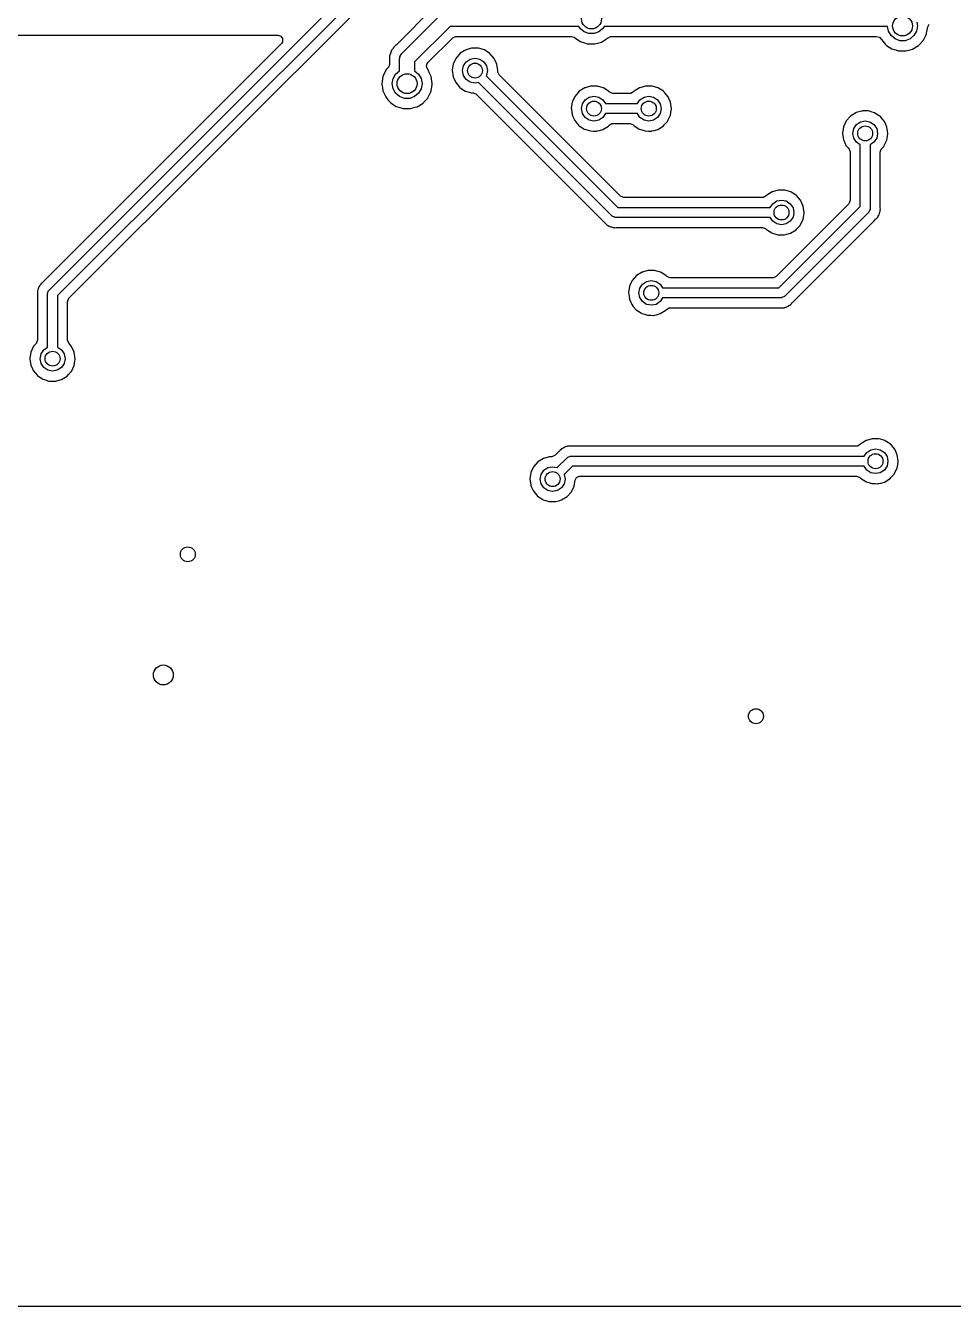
# Model space of a CAD drawing. Extents: x 0.04 to 2.01, y 0.04 to 5.04.
# Drawn here: x 0.435 to 1.168, y 0.037 to 1.05 of the extents above; entities that cross this region are included whole.
import ezdxf

# ---------------------------------------------------------------- set-up
doc = ezdxf.new("R2010")
doc.units = 0
doc.header["$MEASUREMENT"] = 0
doc.layers.add('BLACK', color=7, linetype='CONTINUOUS')

msp = doc.modelspace()

# ---------------------------------------------------------------- linework, layer by layer
at = {"layer": 'BLACK', "linetype": 'CONTINUOUS'}
for p, q in [((0.453338, 0.840796), (0.748633, 1.13609)), ((0.753048, 1.12937), (0.460059, 0.836381)), ((0.469094, 0.834253), (0.755176, 1.12033)), ((0.757697, 1.06461), (0.727798, 1.03471)), ((0.732045, 1.0278), (0.763541, 1.05929)), ((0.770163, 1.04921), (0.742126, 1.02118)), ((0.871888, 1.04921), (0.770163, 1.04921)), ((0.872862, 1.04753), (0.871888, 1.04921)), ((0.876004, 1.04489), (0.872862, 1.04753)), ((0.879859, 1.04349), (0.876004, 1.04489)), ((0.88396, 1.04349), (0.879859, 1.04349)), ((0.887815, 1.04489), (0.88396, 1.04349)), ((0.890957, 1.04753), (0.887815, 1.04489)), ((0.891931, 1.04921), (0.890957, 1.04753)), ((1.11588, 1.04921), (0.891931, 1.04921)), ((1.11654, 1.04549), (1.11588, 1.04921)), ((1.11859, 1.04194), (1.11654, 1.04549)), ((1.13874, 1.04549), (1.13669, 1.04194)), ((1.13945, 1.04953), (1.13874, 1.04549)), ((1.13893, 1.05247), (1.13945, 1.04953)), ((1.14618, 1.0426), (1.14648, 1.04323)), ((1.14648, 1.04323), (1.1466, 1.04348)), ((1.1466, 1.04348), (1.14667, 1.04388)), ((1.14667, 1.04388), (1.14751, 1.04886)), ((1.14751, 1.04886), (1.1486, 1.05097)), ((0.259698, 1.04222), (0.634194, 1.04222)), ((0.63695, 1.03557), (0.449246, 0.847867)), ((0.634194, 1.04222), (0.636485, 1.04148)), ((0.636485, 1.04148), (0.637901, 1.03953)), ((0.637901, 1.03712), (0.63695, 1.03557)), ((0.637901, 1.03953), (0.637901, 1.03712)), ((0.725766, 1.03268), (0.725652, 1.03257)), ((0.72587, 1.03281), (0.725766, 1.03268)), ((0.726024, 1.03298), (0.72587, 1.03281)), ((0.72587, 1.03281), (0.72587, 1.03281)), ((0.726805, 1.03397), (0.726024, 1.03298)), ((0.727076, 1.03414), (0.726805, 1.03397)), ((0.727156, 1.0342), (0.727076, 1.03414)), ((0.727076, 1.03414), (0.727076, 1.03414)), ((0.727798, 1.03471), (0.727156, 1.0342)), ((0.752674, 1.02056), (0.772291, 1.04018)), ((0.772291, 1.04018), (0.774437, 1.04127)), ((0.774437, 1.04127), (0.775047, 1.04132)), ((0.775047, 1.04132), (0.866047, 1.04132)), ((0.866047, 1.04132), (0.868338, 1.04057)), ((0.868338, 1.04057), (0.868503, 1.04044)), ((0.868503, 1.04044), (0.868641, 1.04028)), ((0.868641, 1.04028), (0.873339, 1.03715)), ((0.873339, 1.03715), (0.8773, 1.03591)), ((0.8773, 1.03591), (0.878462, 1.03555)), ((0.878462, 1.03555), (0.878462, 1.03555)), ((0.878462, 1.03555), (0.878727, 1.03547)), ((0.878727, 1.03547), (0.881548, 1.03542)), ((0.881548, 1.03542), (0.884092, 1.03537)), ((0.884092, 1.03537), (0.884092, 1.03537)), ((0.884092, 1.03537), (0.88437, 1.03536)), ((0.88437, 1.03536), (0.884638, 1.03544)), ((0.884638, 1.03544), (0.887599, 1.03624)), ((0.884638, 1.03544), (0.884638, 1.03544)), ((0.887599, 1.03624), (0.889816, 1.03685)), ((0.889816, 1.03685), (0.894626, 1.0398)), ((0.894626, 1.0398), (0.894812, 1.04001)), ((0.894812, 1.04001), (0.894839, 1.04004)), ((0.894812, 1.04001), (0.894812, 1.04001)), ((0.894839, 1.04004), (0.894867, 1.04005)), ((0.894867, 1.04005), (0.895026, 1.04018)), ((0.895026, 1.04018), (0.895048, 1.04016)), ((0.895048, 1.04016), (0.896928, 1.04124)), ((0.896928, 1.04124), (0.897728, 1.04132)), ((0.897728, 1.04132), (1.10718, 1.04132)), ((1.10718, 1.04132), (1.10947, 1.04057)), ((1.10947, 1.04057), (1.11049, 1.03948)), ((1.11049, 1.03948), (1.11063, 1.03926)), ((1.11063, 1.03926), (1.11074, 1.03901)), ((1.11074, 1.03901), (1.11092, 1.0388)), ((1.11092, 1.0388), (1.11092, 1.0388)), ((1.11092, 1.0388), (1.11419, 1.0349)), ((1.11419, 1.0349), (1.11419, 1.0349)), ((1.11419, 1.0349), (1.11437, 1.03469)), ((1.11437, 1.03469), (1.1146, 1.03453)), ((1.1146, 1.03453), (1.1146, 1.03453)), ((1.1146, 1.03453), (1.11508, 1.03421)), ((1.11508, 1.03421), (1.11907, 1.03156)), ((1.12173, 1.0393), (1.11859, 1.04194)), ((1.12559, 1.0379), (1.12173, 1.0393)), ((1.12969, 1.0379), (1.12559, 1.0379)), ((1.13354, 1.0393), (1.12969, 1.0379)), ((1.13669, 1.04194), (1.13354, 1.0393)), ((1.13554, 1.03126), (1.14035, 1.03421)), ((1.14035, 1.03421), (1.14065, 1.03453)), ((1.14065, 1.03453), (1.14396, 1.03819)), ((1.14396, 1.03819), (1.14414, 1.0384)), ((1.14414, 1.0384), (1.14618, 1.0426)), ((0.722414, 1.02562), (0.722341, 1.02538)), ((0.722341, 1.02538), (0.722353, 1.02505)), ((0.722353, 1.02505), (0.722418, 1.0234)), ((0.722418, 1.02567), (0.722414, 1.02562)), ((0.722421, 1.02574), (0.722418, 1.02567)), ((0.722418, 1.0234), (0.722421, 1.02325)), ((0.722439, 1.02603), (0.722421, 1.02583)), ((0.722421, 1.02583), (0.722421, 1.02574)), ((0.722421, 1.02325), (0.722421, 1.01956)), ((0.723034, 1.02772), (0.722439, 1.02603)), ((0.723062, 1.0278), (0.723034, 1.02772)), ((0.723118, 1.02798), (0.723062, 1.0278)), ((0.723565, 1.02947), (0.723118, 1.02798)), ((0.723657, 1.02978), (0.723565, 1.02947)), ((0.723834, 1.03003), (0.723657, 1.02978)), ((0.72386, 1.03007), (0.723834, 1.03003)), ((0.723961, 1.03036), (0.72386, 1.03007)), ((0.724241, 1.03072), (0.723961, 1.03036)), ((0.72484, 1.03148), (0.724241, 1.03072)), ((0.725125, 1.03184), (0.72484, 1.03148)), ((0.725234, 1.03198), (0.725125, 1.03184)), ((0.725652, 1.03257), (0.725234, 1.03198)), ((0.730315, 1.02362), (0.730516, 1.02437)), ((0.730315, 1.01417), (0.730315, 1.02362)), ((0.730516, 1.02515), (0.730905, 1.02582)), ((0.730516, 1.02437), (0.730516, 1.02515)), ((0.730905, 1.02582), (0.731106, 1.02657)), ((0.731106, 1.02657), (0.731656, 1.02712)), ((0.731656, 1.02712), (0.732045, 1.0278)), ((0.774898, 1.02412), (0.772739, 1.01952)), ((0.778261, 1.02793), (0.774898, 1.02412)), ((0.781313, 1.02986), (0.778261, 1.02793)), ((0.782323, 1.03049), (0.781313, 1.02986)), ((0.782558, 1.03064), (0.782323, 1.03049)), ((0.782825, 1.03072), (0.782558, 1.03064)), ((0.787176, 1.03196), (0.782825, 1.03072)), ((0.782825, 1.03072), (0.782825, 1.03072)), ((0.782915, 1.02124), (0.786108, 1.02338)), ((0.786108, 1.02338), (0.789875, 1.02413)), ((0.787443, 1.03204), (0.787176, 1.03196)), ((0.787176, 1.03196), (0.787176, 1.03196)), ((0.787721, 1.03204), (0.787443, 1.03204)), ((0.789506, 1.03202), (0.787721, 1.03204)), ((0.792523, 1.03201), (0.789506, 1.03202)), ((0.789875, 1.02413), (0.793641, 1.02338)), ((0.795439, 1.03113), (0.792523, 1.03201)), ((0.793641, 1.02338), (0.796835, 1.02124)), ((0.797125, 1.03063), (0.795439, 1.03113)), ((0.797391, 1.03055), (0.797125, 1.03063)), ((0.797125, 1.03063), (0.797125, 1.03063)), ((0.798303, 1.02996), (0.797391, 1.03055)), ((0.801421, 1.02794), (0.798303, 1.02996)), ((0.801654, 1.02779), (0.801421, 1.02794)), ((0.801421, 1.02794), (0.801421, 1.02794)), ((0.80497, 1.02394), (0.801654, 1.02779)), ((0.807073, 1.01931), (0.80497, 1.02394)), ((1.11907, 1.03156), (1.1223, 1.03055)), ((1.1223, 1.03055), (1.12419, 1.02996)), ((1.12419, 1.02996), (1.12419, 1.02996)), ((1.12419, 1.02996), (1.12445, 1.02988)), ((1.12445, 1.02988), (1.12728, 1.02982)), ((1.12728, 1.02982), (1.12982, 1.02978)), ((1.12982, 1.02978), (1.12982, 1.02978)), ((1.12982, 1.02978), (1.1301, 1.02977)), ((1.1301, 1.02977), (1.13037, 1.02985)), ((1.13037, 1.02985), (1.13356, 1.03072)), ((1.13037, 1.02985), (1.13037, 1.02985)), ((1.13356, 1.03072), (1.13554, 1.03126)), ((0.719582, 1.01487), (0.717183, 1.00976)), ((0.719766, 1.01507), (0.719582, 1.01487)), ((0.721445, 1.01698), (0.719766, 1.01507)), ((0.719766, 1.01507), (0.719766, 1.01507)), ((0.721677, 1.01727), (0.721445, 1.01698)), ((0.722421, 1.01956), (0.721677, 1.01727)), ((0.727173, 1.01153), (0.730315, 1.01417)), ((0.742126, 1.02118), (0.742126, 1.01417)), ((0.742126, 1.01417), (0.745268, 1.01153)), ((0.751545, 1.01748), (0.752097, 1.01983)), ((0.752477, 1.01526), (0.751545, 1.01748)), ((0.752097, 1.01983), (0.752674, 1.02056)), ((0.752991, 1.01466), (0.752477, 1.01526)), ((0.753064, 1.0145), (0.752991, 1.01466)), ((0.753106, 1.01441), (0.753064, 1.0145)), ((0.754045, 1.01235), (0.753106, 1.01441)), ((0.753106, 1.01441), (0.753106, 1.01441)), ((0.772739, 1.01952), (0.771958, 1.0145)), ((0.771958, 1.0145), (0.772616, 1.00947)), ((0.780032, 1.01428), (0.780781, 1.01805)), ((0.780781, 1.01052), (0.780032, 1.01428)), ((0.780781, 1.01805), (0.782915, 1.02124)), ((0.796835, 1.02124), (0.798968, 1.01805)), ((0.798968, 1.01805), (0.799717, 1.01428)), ((0.799717, 1.01428), (0.798968, 1.01052)), ((0.807793, 1.01428), (0.807073, 1.01931)), ((0.807788, 1.01385), (0.807792, 1.01413)), ((0.807803, 1.01385), (0.807788, 1.01385)), ((0.807792, 1.01413), (0.807793, 1.01428)), ((0.807828, 1.01311), (0.807803, 1.01385)), ((0.808922, 1.01096), (0.807828, 1.01311)), ((0.716562, 1.00577), (0.716315, 1.00418)), ((0.716315, 1.00418), (0.716351, 1.0039)), ((0.716351, 1.0039), (0.716351, 1.0039)), ((0.716351, 1.0039), (0.716813, 1.00037)), ((0.71714, 1.00948), (0.716562, 1.00577)), ((0.717183, 1.00976), (0.71714, 1.00948)), ((0.71714, 1.00948), (0.71714, 1.00948)), ((0.724409, 1.00394), (0.725122, 1.00798)), ((0.725122, 0.999897), (0.724409, 1.00394)), ((0.725122, 1.00798), (0.727173, 1.01153)), ((0.745268, 1.01153), (0.747319, 1.00798)), ((0.747319, 1.00798), (0.748031, 1.00394)), ((0.748031, 1.00394), (0.747319, 0.999897)), ((0.755328, 1.00952), (0.754045, 1.01235)), ((0.755249, 0.998265), (0.756097, 1.0033)), ((0.756128, 1.00394), (0.755328, 1.00952)), ((0.756097, 1.0033), (0.756122, 1.00345)), ((0.756097, 1.0033), (0.756097, 1.0033)), ((0.756122, 1.00345), (0.756128, 1.00394)), ((0.772616, 1.00947), (0.774662, 1.00482)), ((0.774662, 1.00482), (0.775683, 1.0036)), ((0.775683, 1.0036), (0.777753, 1.00114)), ((0.782915, 1.00732), (0.780781, 1.01052)), ((0.786108, 1.00519), (0.782915, 1.00732)), ((0.789875, 1.00444), (0.786108, 1.00519)), ((0.792598, 1.00498), (0.789875, 1.00444)), ((0.898257, 0.899325), (0.792598, 1.00498)), ((0.798968, 1.01052), (0.79866, 1.01006)), ((0.79866, 1.01006), (0.902672, 0.906046)), ((0.9048, 0.915081), (0.808922, 1.01096)), ((0.716813, 1.00037), (0.717046, 0.998584)), ((0.717046, 0.998584), (0.717158, 0.998329)), ((0.717158, 0.998329), (0.717158, 0.998329)), ((0.717158, 0.998329), (0.717923, 0.996591)), ((0.717923, 0.996591), (0.71932, 0.993417)), ((0.71932, 0.993417), (0.721136, 0.991257)), ((0.727173, 0.996345), (0.725122, 0.999897)), ((0.730315, 0.993708), (0.727173, 0.996345)), ((0.73417, 0.992305), (0.730315, 0.993708)), ((0.738271, 0.992305), (0.73417, 0.992305)), ((0.742126, 0.993708), (0.738271, 0.992305)), ((0.745268, 0.996345), (0.742126, 0.993708)), ((0.747319, 0.999897), (0.745268, 0.996345)), ((0.749228, 0.988943), (0.752538, 0.992599)), ((0.752538, 0.992599), (0.752724, 0.992805)), ((0.752724, 0.992805), (0.754968, 0.997436)), ((0.754968, 0.997436), (0.755064, 0.997635)), ((0.755064, 0.997635), (0.755185, 0.997885)), ((0.755185, 0.997885), (0.755249, 0.998265)), ((0.777753, 1.00114), (0.777753, 1.00114)), ((0.777753, 1.00114), (0.777931, 1.00093)), ((0.777931, 1.00093), (0.782161, 0.998111)), ((0.782161, 0.998111), (0.782426, 0.998028)), ((0.782426, 0.998028), (0.782426, 0.998028)), ((0.782426, 0.998028), (0.784322, 0.997436)), ((0.784322, 0.997436), (0.78701, 0.996596)), ((0.78701, 0.996596), (0.787869, 0.99658)), ((0.787869, 0.99658), (0.788302, 0.996572)), ((0.788302, 0.996572), (0.790579, 0.995786)), ((0.790579, 0.995786), (0.790987, 0.995432)), ((0.790987, 0.995432), (0.891186, 0.895232)), ((0.868901, 0.99409), (0.866742, 0.989491)), ((0.872265, 0.997898), (0.868901, 0.99409)), ((0.876561, 1.00061), (0.872265, 0.997898)), ((0.876828, 1.00068), (0.876561, 1.00061)), ((0.881179, 1.00193), (0.876828, 1.00069)), ((0.876828, 1.00069), (0.876828, 1.00068)), ((0.876918, 0.991212), (0.880111, 0.993345)), ((0.880111, 0.993345), (0.883878, 0.994094)), ((0.881446, 1.002), (0.881179, 1.00193)), ((0.881179, 1.00193), (0.881179, 1.00193)), ((0.881724, 1.002), (0.881446, 1.002)), ((0.88351, 1.00199), (0.881724, 1.002)), ((0.886526, 1.00197), (0.88351, 1.00199)), ((0.883878, 0.994094), (0.887645, 0.993345)), ((0.889318, 1.00114), (0.886526, 1.00197)), ((0.887645, 0.993345), (0.890838, 0.991212)), ((0.891128, 1.0006), (0.889318, 1.00114)), ((0.891394, 1.00052), (0.891128, 1.0006)), ((0.891128, 1.0006), (0.891128, 1.0006)), ((0.891627, 1.00037), (0.891394, 1.00052)), ((0.895424, 0.997906), (0.891627, 1.00037)), ((0.895657, 0.997755), (0.895424, 0.997906)), ((0.895424, 0.997906), (0.895424, 0.997906)), ((0.895932, 0.997436), (0.895657, 0.997755)), ((0.896594, 0.996827), (0.895932, 0.997436)), ((0.898885, 0.996083), (0.896594, 0.996827)), ((0.912211, 0.996083), (0.898885, 0.996083)), ((0.913058, 0.996176), (0.912211, 0.996083)), ((0.915132, 0.9974), (0.913058, 0.996176)), ((0.915388, 0.997689), (0.915132, 0.9974)), ((0.915572, 0.997898), (0.915388, 0.99769)), ((0.915388, 0.99769), (0.915388, 0.997689)), ((0.919868, 1.00061), (0.915572, 0.997898)), ((0.920135, 1.00068), (0.919868, 1.00061)), ((0.924486, 1.00193), (0.920135, 1.00069)), ((0.920135, 1.00069), (0.920135, 1.00068)), ((0.920225, 0.991212), (0.923418, 0.993345)), ((0.923418, 0.993345), (0.927185, 0.994094)), ((0.924753, 1.002), (0.924486, 1.00193)), ((0.924486, 1.00193), (0.924486, 1.00193)), ((0.925031, 1.002), (0.924753, 1.002)), ((0.926817, 1.00199), (0.925031, 1.002)), ((0.929834, 1.00197), (0.926817, 1.00199)), ((0.927185, 0.994094), (0.930952, 0.993345)), ((0.932625, 1.00114), (0.929834, 1.00197)), ((0.930952, 0.993345), (0.934145, 0.991212)), ((0.934435, 1.0006), (0.932625, 1.00114)), ((0.934701, 1.00052), (0.934435, 1.0006)), ((0.934435, 1.0006), (0.934435, 1.0006)), ((0.934934, 1.00037), (0.934701, 1.00052)), ((0.938731, 0.997906), (0.934934, 1.00037)), ((0.938964, 0.997755), (0.938731, 0.997906)), ((0.938731, 0.997906), (0.938731, 0.997906)), ((0.939146, 0.997544), (0.938964, 0.997755)), ((0.939963, 0.996596), (0.939146, 0.997544)), ((0.939146, 0.997544), (0.939146, 0.997544)), ((0.942281, 0.993906), (0.939963, 0.996596)), ((0.942396, 0.993653), (0.942281, 0.993906)), ((0.943101, 0.992102), (0.942396, 0.993653)), ((0.942396, 0.993653), (0.942396, 0.993653)), ((0.721136, 0.991257), (0.722773, 0.989309)), ((0.722773, 0.989309), (0.722773, 0.989309)), ((0.722773, 0.989309), (0.722952, 0.989097)), ((0.722952, 0.989097), (0.723183, 0.988943)), ((0.723183, 0.988943), (0.723183, 0.988943)), ((0.723183, 0.988943), (0.724431, 0.988112)), ((0.724431, 0.988112), (0.72765, 0.985969)), ((0.72765, 0.985969), (0.731566, 0.984745)), ((0.731566, 0.984745), (0.732773, 0.984369)), ((0.732773, 0.984369), (0.732773, 0.984369)), ((0.732773, 0.984369), (0.733038, 0.984286)), ((0.733038, 0.984286), (0.735859, 0.984234)), ((0.735859, 0.984234), (0.738403, 0.984187)), ((0.738403, 0.984187), (0.738403, 0.984187)), ((0.738403, 0.984187), (0.738681, 0.984182)), ((0.738681, 0.984182), (0.738949, 0.984255)), ((0.738949, 0.984255), (0.742618, 0.985256)), ((0.738949, 0.984255), (0.738949, 0.984255)), ((0.742618, 0.985256), (0.744127, 0.985667)), ((0.744127, 0.985667), (0.748937, 0.98862)), ((0.748937, 0.98862), (0.749228, 0.988943)), ((0.866742, 0.989491), (0.865961, 0.984471)), ((0.865961, 0.984471), (0.865997, 0.984195)), ((0.865997, 0.984195), (0.866047, 0.983814)), ((0.865997, 0.984195), (0.865997, 0.984195)), ((0.866047, 0.983814), (0.866619, 0.979433)), ((0.874035, 0.984252), (0.874785, 0.988019)), ((0.874785, 0.980485), (0.874035, 0.984252)), ((0.874785, 0.988019), (0.876918, 0.991212)), ((0.890838, 0.991212), (0.892857, 0.988189)), ((0.892857, 0.988189), (0.918206, 0.988189)), ((0.918206, 0.988189), (0.920225, 0.991212)), ((0.934145, 0.991212), (0.936278, 0.988019)), ((0.936278, 0.988019), (0.937028, 0.984252)), ((0.937028, 0.984252), (0.936278, 0.980485)), ((0.944383, 0.989281), (0.943101, 0.992102)), ((0.945104, 0.984252), (0.944383, 0.989281)), ((0.944689, 0.98138), (0.945073, 0.983666)), ((0.945073, 0.983666), (0.945098, 0.983814)), ((0.945073, 0.983666), (0.945073, 0.983666)), ((0.945098, 0.983814), (0.945104, 0.984252)), ((1.09543, 0.982291), (1.09108, 0.981047)), ((1.0957, 0.982367), (1.09543, 0.982291)), ((1.09543, 0.982291), (1.09543, 0.982291)), ((1.09598, 0.982365), (1.0957, 0.982367)), ((1.09776, 0.982354), (1.09598, 0.982365)), ((1.10078, 0.982336), (1.09776, 0.982354)), ((1.1037, 0.981464), (1.10078, 0.982336)), ((0.866619, 0.979433), (0.866731, 0.979179)), ((0.866731, 0.979179), (0.866731, 0.979179)), ((0.866731, 0.979179), (0.867227, 0.978052)), ((0.867227, 0.978052), (0.868666, 0.974783)), ((0.868666, 0.974783), (0.8703, 0.972839)), ((0.8703, 0.972839), (0.871756, 0.971107)), ((0.876918, 0.977292), (0.874785, 0.980485)), ((0.880111, 0.975159), (0.876918, 0.977292)), ((0.883878, 0.974409), (0.880111, 0.975159)), ((0.887645, 0.975159), (0.883878, 0.974409)), ((0.890838, 0.977292), (0.887645, 0.975159)), ((0.892857, 0.980315), (0.890838, 0.977292)), ((0.918206, 0.980315), (0.892857, 0.980315)), ((0.895934, 0.971139), (0.898023, 0.972338)), ((0.898023, 0.972338), (0.898823, 0.972421)), ((0.898823, 0.972421), (0.912143, 0.972421)), ((0.912143, 0.972421), (0.914434, 0.971677)), ((0.920225, 0.977292), (0.918206, 0.980315)), ((0.923418, 0.975159), (0.920225, 0.977292)), ((0.927185, 0.974409), (0.923418, 0.975159)), ((0.930952, 0.975159), (0.927185, 0.974409)), ((0.934145, 0.977292), (0.930952, 0.975159)), ((0.936278, 0.980485), (0.934145, 0.977292)), ((0.939375, 0.971287), (0.941854, 0.974026)), ((0.941854, 0.974026), (0.94204, 0.974232)), ((0.941854, 0.974026), (0.941854, 0.974026)), ((0.94204, 0.974232), (0.943891, 0.978052)), ((0.943891, 0.978052), (0.944134, 0.978554)), ((0.944134, 0.978554), (0.944255, 0.978804)), ((0.944134, 0.978554), (0.944134, 0.978554)), ((0.944255, 0.978804), (0.944689, 0.98138)), ((1.08315, 0.974452), (1.081, 0.969853)), ((1.08652, 0.97826), (1.08315, 0.974452)), ((1.09081, 0.980971), (1.08652, 0.97826)), ((1.09108, 0.981047), (1.09081, 0.980971)), ((1.09108, 0.981047), (1.09108, 0.981047)), ((1.09117, 0.971574), (1.09436, 0.973708)), ((1.09436, 0.973708), (1.09813, 0.974457)), ((1.09813, 0.974457), (1.1019, 0.973708)), ((1.1019, 0.973708), (1.10509, 0.971574)), ((1.10538, 0.98096), (1.1037, 0.981464)), ((1.10565, 0.98088), (1.10538, 0.98096)), ((1.10538, 0.98096), (1.10538, 0.98096)), ((1.10588, 0.980729), (1.10565, 0.98088)), ((1.10968, 0.978268), (1.10588, 0.980729)), ((1.10991, 0.978117), (1.10968, 0.978268)), ((1.10968, 0.978268), (1.10968, 0.978268)), ((1.11183, 0.975888), (1.10991, 0.978117)), ((1.11323, 0.974268), (1.11183, 0.975888)), ((1.11334, 0.974015), (1.11323, 0.974268)), ((1.11441, 0.971677), (1.11334, 0.974015)), ((1.11334, 0.974015), (1.11334, 0.974015)), ((0.871756, 0.971107), (0.871756, 0.971107)), ((0.871756, 0.971107), (0.871935, 0.970894)), ((0.871935, 0.970894), (0.876164, 0.968079)), ((0.876164, 0.968079), (0.876429, 0.967996)), ((0.876429, 0.967996), (0.876429, 0.967996)), ((0.876429, 0.967996), (0.87748, 0.967668)), ((0.87748, 0.967668), (0.881013, 0.966564)), ((0.881013, 0.966564), (0.883553, 0.966517)), ((0.883553, 0.966517), (0.885815, 0.966476)), ((0.885815, 0.966476), (0.885815, 0.966476)), ((0.885815, 0.966476), (0.886093, 0.966471)), ((0.886093, 0.966471), (0.886361, 0.966544)), ((0.886361, 0.966544), (0.888179, 0.96704)), ((0.886361, 0.966544), (0.886361, 0.966544)), ((0.888179, 0.96704), (0.890994, 0.967807)), ((0.890994, 0.967807), (0.895324, 0.970465)), ((0.895324, 0.970465), (0.895672, 0.970851)), ((0.895672, 0.970851), (0.895934, 0.971139)), ((0.914434, 0.971677), (0.914852, 0.971287)), ((0.914852, 0.971287), (0.914856, 0.971292)), ((0.914856, 0.971292), (0.915063, 0.971107)), ((0.915063, 0.971107), (0.915242, 0.970894)), ((0.915242, 0.970894), (0.919471, 0.968079)), ((0.919471, 0.968079), (0.919736, 0.967996)), ((0.919736, 0.967996), (0.919736, 0.967996)), ((0.919736, 0.967996), (0.920787, 0.967668)), ((0.920787, 0.967668), (0.92432, 0.966564)), ((0.92432, 0.966564), (0.92686, 0.966517)), ((0.92686, 0.966517), (0.929122, 0.966476)), ((0.929122, 0.966476), (0.929122, 0.966476)), ((0.929122, 0.966476), (0.9294, 0.966471)), ((0.9294, 0.966471), (0.929668, 0.966544)), ((0.929668, 0.966544), (0.931486, 0.96704)), ((0.929668, 0.966544), (0.929668, 0.966544)), ((0.931486, 0.96704), (0.934301, 0.967807)), ((0.934301, 0.967807), (0.938631, 0.970465)), ((0.938631, 0.970465), (0.939375, 0.971287)), ((1.081, 0.969853), (1.08021, 0.964833)), ((1.08021, 0.964833), (1.08025, 0.964558)), ((1.08025, 0.964558), (1.08025, 0.964558)), ((1.08025, 0.964558), (1.08029, 0.964278)), ((1.08029, 0.964278), (1.08087, 0.959796)), ((1.08829, 0.964614), (1.08904, 0.968381)), ((1.08904, 0.960848), (1.08829, 0.964614)), ((1.08904, 0.968381), (1.09117, 0.971574)), ((1.10509, 0.971574), (1.10722, 0.968381)), ((1.10722, 0.968381), (1.10797, 0.964614)), ((1.10797, 0.964614), (1.10722, 0.960848)), ((1.11533, 0.969643), (1.11441, 0.971677)), ((1.1152, 0.959166), (1.11577, 0.962557)), ((1.11605, 0.964614), (1.11533, 0.969643)), ((1.11577, 0.962557), (1.11602, 0.964028)), ((1.11602, 0.964028), (1.11604, 0.964176)), ((1.11602, 0.964028), (1.11602, 0.964028)), ((1.11604, 0.964176), (1.11605, 0.964614)), ((1.08087, 0.959796), (1.08098, 0.959542)), ((1.08098, 0.959542), (1.08098, 0.959541)), ((1.08098, 0.959541), (1.08171, 0.957888)), ((1.08171, 0.957888), (1.08292, 0.955145)), ((1.08292, 0.955145), (1.0846, 0.953144)), ((1.0846, 0.953144), (1.08539, 0.95221)), ((1.08539, 0.95221), (1.08629, 0.949977)), ((1.09117, 0.957654), (1.08904, 0.960848)), ((1.09419, 0.955635), (1.09117, 0.957654)), ((1.09419, 0.906849), (1.09419, 0.955635)), ((1.10509, 0.957654), (1.10207, 0.955635)), ((1.10207, 0.955635), (1.10207, 0.905218)), ((1.10722, 0.960848), (1.10509, 0.957654)), ((1.10996, 0.949751), (1.11071, 0.952042)), ((1.11071, 0.952042), (1.11097, 0.952366)), ((1.11097, 0.952366), (1.1128, 0.954388)), ((1.1128, 0.954388), (1.11299, 0.954594)), ((1.1128, 0.954388), (1.1128, 0.954388)), ((1.11299, 0.954594), (1.1152, 0.959166)), ((1.08629, 0.949977), (1.0863, 0.949702)), ((1.0863, 0.949702), (1.0863, 0.911733)), ((1.10996, 0.906294), (1.10996, 0.949751)), ((0.905265, 0.914684), (0.9048, 0.915081)), ((0.907556, 0.913939), (0.905265, 0.914684)), ((1.01706, 0.913939), (0.907556, 0.913939)), ((1.0179, 0.914032), (1.01706, 0.913939)), ((1.01998, 0.915257), (1.0179, 0.914032)), ((1.02023, 0.915546), (1.01998, 0.915257)), ((1.02042, 0.915754), (1.02023, 0.915546)), ((1.02023, 0.915546), (1.02023, 0.915546)), ((1.02471, 0.918465), (1.02042, 0.915754)), ((1.02498, 0.918541), (1.02471, 0.918465)), ((1.02933, 0.919785), (1.02498, 0.918542)), ((1.02498, 0.918542), (1.02498, 0.918541)), ((1.02507, 0.909068), (1.02826, 0.911202)), ((1.02826, 0.911202), (1.03203, 0.911951)), ((1.0296, 0.919861), (1.02933, 0.919785)), ((1.02933, 0.919785), (1.02933, 0.919785)), ((1.02988, 0.91986), (1.0296, 0.919861)), ((1.03166, 0.919849), (1.02988, 0.91986)), ((1.03468, 0.91983), (1.03166, 0.919849)), ((1.03203, 0.911951), (1.0358, 0.911202)), ((1.03759, 0.918958), (1.03468, 0.91983)), ((1.0358, 0.911202), (1.03899, 0.909068)), ((1.03928, 0.918454), (1.03759, 0.918958)), ((1.03955, 0.918375), (1.03928, 0.918454)), ((1.03928, 0.918454), (1.03928, 0.918454)), ((1.03978, 0.918224), (1.03955, 0.918375)), ((1.04358, 0.915762), (1.03978, 0.918224)), ((1.04381, 0.915611), (1.04358, 0.915762)), ((1.04358, 0.915762), (1.04358, 0.915762)), ((1.04713, 0.911763), (1.04381, 0.915611)), ((1.04923, 0.907138), (1.04713, 0.911763)), ((1.0863, 0.911733), (1.08556, 0.909442)), ((0.902672, 0.906046), (1.02305, 0.906046)), ((1.02305, 0.906046), (1.02507, 0.909068)), ((1.08516, 0.908977), (1.02774, 0.851555)), ((1.02987, 0.84252), (1.09419, 0.906849)), ((1.10092, 0.902434), (1.03428, 0.835799)), ((1.03899, 0.909068), (1.04112, 0.905875)), ((1.04112, 0.905875), (1.04187, 0.902109)), ((1.04187, 0.902109), (1.04112, 0.898342)), ((1.04995, 0.902109), (1.04923, 0.907138)), ((1.04967, 0.900045), (1.04992, 0.901522)), ((1.04992, 0.901522), (1.04994, 0.901671)), ((1.04992, 0.901522), (1.04992, 0.901522)), ((1.04994, 0.901671), (1.04995, 0.902109)), ((1.08556, 0.909442), (1.08516, 0.908977)), ((1.10106, 0.902717), (1.10092, 0.902434)), ((1.10132, 0.902904), (1.10106, 0.902717)), ((1.1016, 0.903781), (1.10132, 0.902904)), ((1.10202, 0.904602), (1.1016, 0.903781)), ((1.10207, 0.905218), (1.10197, 0.904916)), ((1.10197, 0.904916), (1.10202, 0.904602)), ((1.10914, 0.900342), (1.10938, 0.901362)), ((1.10938, 0.901362), (1.10955, 0.901906)), ((1.10955, 0.901906), (1.10994, 0.90288)), ((1.10994, 0.90288), (1.10996, 0.903128)), ((1.11, 0.905769), (1.10996, 0.906294)), ((1.10996, 0.903371), (1.11007, 0.904271)), ((1.10996, 0.903128), (1.10996, 0.903371)), ((1.11015, 0.90463), (1.11, 0.905769)), ((1.11007, 0.90428), (1.11015, 0.90463)), ((1.11007, 0.904271), (1.11007, 0.90428)), ((0.891186, 0.895232), (0.891292, 0.895109)), ((0.891292, 0.895109), (0.891379, 0.894933)), ((0.891379, 0.894933), (0.891643, 0.894688)), ((0.891643, 0.894688), (0.892805, 0.893609)), ((0.892805, 0.893609), (0.892911, 0.893508)), ((0.892911, 0.893508), (0.893454, 0.892965)), ((0.893454, 0.892965), (0.8936, 0.892865)), ((0.8936, 0.892865), (0.893754, 0.892729)), ((0.893754, 0.892729), (0.89461, 0.891935)), ((0.89461, 0.891935), (0.894944, 0.891802)), ((0.894944, 0.891802), (0.894944, 0.891802)), ((0.894944, 0.891802), (0.895031, 0.891767)), ((0.895031, 0.891767), (0.895791, 0.891361)), ((0.895791, 0.891361), (0.895868, 0.891308)), ((0.895868, 0.891308), (0.895868, 0.891308)), ((0.895868, 0.891308), (0.896165, 0.891105)), ((0.896165, 0.891105), (0.896515, 0.891022)), ((0.896515, 0.891022), (0.896515, 0.891022)), ((0.896515, 0.891022), (0.897185, 0.890863)), ((0.89854, 0.89918), (0.898257, 0.899325)), ((0.898727, 0.898923), (0.89854, 0.89918)), ((0.899604, 0.898639), (0.898727, 0.898923)), ((0.900425, 0.89822), (0.899604, 0.898639)), ((0.900739, 0.89827), (0.900425, 0.89822)), ((0.901041, 0.898171), (0.900739, 0.89827)), ((1.02305, 0.898171), (0.901041, 0.898171)), ((1.02507, 0.895149), (1.02305, 0.898171)), ((1.02826, 0.893015), (1.02507, 0.895149)), ((1.03203, 0.892266), (1.02826, 0.893015)), ((1.0358, 0.893015), (1.03203, 0.892266)), ((1.03899, 0.895149), (1.0358, 0.893015)), ((1.04112, 0.898342), (1.03899, 0.895149)), ((1.04062, 0.830978), (1.10501, 0.895363)), ((1.04422, 0.889144), (1.0467, 0.891883)), ((1.0467, 0.891883), (1.04688, 0.892089)), ((1.0467, 0.891883), (1.0467, 0.891883)), ((1.04688, 0.892089), (1.0491, 0.896661)), ((1.0491, 0.896661), (1.04967, 0.900045)), ((1.10501, 0.895363), (1.10513, 0.895469)), ((1.10513, 0.895469), (1.10531, 0.895556)), ((1.10531, 0.895556), (1.10663, 0.896983)), ((1.10663, 0.896983), (1.10673, 0.897088)), ((1.10673, 0.897088), (1.10728, 0.89763)), ((1.10728, 0.89763), (1.10738, 0.897777)), ((1.10738, 0.897777), (1.10751, 0.897931)), ((1.10751, 0.897931), (1.10806, 0.898523)), ((1.10806, 0.898523), (1.1083, 0.898787)), ((1.1083, 0.898787), (1.10844, 0.899121)), ((1.10844, 0.899121), (1.10847, 0.899208)), ((1.10847, 0.899208), (1.10888, 0.899968)), ((1.10888, 0.899968), (1.10893, 0.900045)), ((1.10893, 0.900045), (1.10914, 0.900342)), ((1.10893, 0.900045), (1.10893, 0.900045)), ((0.897185, 0.890863), (0.897729, 0.890691)), ((0.897729, 0.890691), (0.898448, 0.890404)), ((0.898448, 0.890404), (0.898448, 0.890404)), ((0.898448, 0.890404), (0.898703, 0.890302)), ((0.898703, 0.890302), (0.898951, 0.890278)), ((0.898951, 0.890278), (0.899194, 0.890278)), ((0.899194, 0.890278), (0.900094, 0.890172)), ((0.900094, 0.890172), (0.900103, 0.89017)), ((0.900103, 0.89017), (0.900103, 0.89017)), ((0.900103, 0.89017), (0.900453, 0.890087)), ((0.900453, 0.890087), (0.901592, 0.890242)), ((0.901592, 0.890242), (0.902117, 0.890278)), ((0.902117, 0.890278), (1.01699, 0.890278)), ((1.01699, 0.890278), (1.01928, 0.889533)), ((1.01928, 0.889533), (1.0197, 0.889144)), ((1.0197, 0.889144), (1.0197, 0.889148)), ((1.0197, 0.889148), (1.01991, 0.888963)), ((1.01991, 0.888963), (1.02009, 0.888751)), ((1.02009, 0.888751), (1.02432, 0.885935)), ((1.02432, 0.885935), (1.02458, 0.885853)), ((1.02458, 0.885853), (1.02458, 0.885853)), ((1.02458, 0.885853), (1.02674, 0.885178)), ((1.02674, 0.885178), (1.02916, 0.88442)), ((1.02916, 0.88442), (1.0317, 0.884374)), ((1.0317, 0.884374), (1.03397, 0.884332)), ((1.03397, 0.884332), (1.03397, 0.884332)), ((1.03397, 0.884332), (1.03424, 0.884327)), ((1.03424, 0.884327), (1.03451, 0.8844)), ((1.03451, 0.8844), (1.03616, 0.884849)), ((1.03451, 0.8844), (1.03451, 0.8844)), ((1.03616, 0.884849), (1.03915, 0.885664)), ((1.03915, 0.885664), (1.04348, 0.888322)), ((1.04348, 0.888322), (1.04422, 0.889144)), ((0.91752, 0.852228), (0.914157, 0.84842)), ((0.921817, 0.854939), (0.91752, 0.852228)), ((0.922084, 0.855016), (0.921817, 0.854939)), ((0.926435, 0.856259), (0.922084, 0.855016)), ((0.922084, 0.855016), (0.922084, 0.855016)), ((0.926702, 0.856336), (0.926435, 0.856259)), ((0.926435, 0.856259), (0.926435, 0.856259)), ((0.92698, 0.856334), (0.926702, 0.856336)), ((0.928766, 0.856323), (0.92698, 0.856334)), ((0.931782, 0.856304), (0.928766, 0.856323)), ((0.934698, 0.855432), (0.931782, 0.856304)), ((0.936384, 0.854928), (0.934698, 0.855432)), ((0.93665, 0.854849), (0.936384, 0.854928)), ((0.936384, 0.854928), (0.936384, 0.854928)), ((0.936883, 0.854698), (0.93665, 0.854849)), ((0.94068, 0.852237), (0.936883, 0.854698)), ((0.94068, 0.852236), (0.94068, 0.852237)), ((0.940913, 0.852086), (0.94068, 0.852236)), ((0.941188, 0.851767), (0.940913, 0.852086)), ((0.941849, 0.851158), (0.941188, 0.851767)), ((0.94414, 0.850413), (0.941849, 0.851158)), ((1.02559, 0.850461), (1.02498, 0.850413)), ((1.02774, 0.851555), (1.02559, 0.850461)), ((0.444316, 0.84035), (0.444291, 0.840102)), ((0.444418, 0.840605), (0.444316, 0.84035)), ((0.444704, 0.841323), (0.444418, 0.840605)), ((0.444876, 0.841868), (0.444704, 0.841323)), ((0.445035, 0.842538), (0.444876, 0.841868)), ((0.445118, 0.842888), (0.445035, 0.842538)), ((0.445322, 0.843185), (0.445118, 0.842888)), ((0.445375, 0.843262), (0.445322, 0.843185)), ((0.445322, 0.843185), (0.445322, 0.843185)), ((0.445781, 0.844022), (0.445375, 0.843262)), ((0.445815, 0.844109), (0.445781, 0.844022)), ((0.445949, 0.844443), (0.445815, 0.844109)), ((0.445815, 0.844109), (0.445815, 0.844109)), ((0.446743, 0.845299), (0.445949, 0.844443)), ((0.446878, 0.845453), (0.446743, 0.845299)), ((0.446978, 0.845599), (0.446878, 0.845453)), ((0.447521, 0.846142), (0.446978, 0.845599)), ((0.447622, 0.846247), (0.447521, 0.846142)), ((0.448701, 0.84741), (0.447622, 0.846247)), ((0.448946, 0.847674), (0.448701, 0.84741)), ((0.449123, 0.847761), (0.448946, 0.847674)), ((0.449246, 0.847867), (0.449123, 0.847761)), ((0.452652, 0.839449), (0.452937, 0.840326)), ((0.452937, 0.840326), (0.453194, 0.840513)), ((0.453194, 0.840513), (0.453338, 0.840796)), ((0.911998, 0.843822), (0.911217, 0.838802)), ((0.914157, 0.84842), (0.911998, 0.843822)), ((0.919291, 0.838583), (0.920041, 0.842349)), ((0.920041, 0.842349), (0.922174, 0.845542)), ((0.922174, 0.845542), (0.925367, 0.847676)), ((0.925367, 0.847676), (0.929134, 0.848425)), ((0.929134, 0.848425), (0.9329, 0.847676)), ((0.9329, 0.847676), (0.936094, 0.845542)), ((0.936094, 0.845542), (0.938113, 0.84252)), ((0.938113, 0.84252), (1.02987, 0.84252)), ((1.02498, 0.850413), (0.94414, 0.850413)), ((0.444186, 0.838959), (0.444101, 0.8386)), ((0.444101, 0.8386), (0.444256, 0.837461)), ((0.444291, 0.839859), (0.444186, 0.838959)), ((0.444256, 0.837461), (0.444291, 0.836936)), ((0.444291, 0.840102), (0.444291, 0.839859)), ((0.444291, 0.836936), (0.444291, 0.80143)), ((0.452185, 0.838012), (0.452283, 0.838314)), ((0.452185, 0.795535), (0.452185, 0.838012)), ((0.452234, 0.838628), (0.452652, 0.839449)), ((0.452283, 0.838314), (0.452234, 0.838628)), ((0.460059, 0.836381), (0.460059, 0.795535)), ((0.467953, 0.831497), (0.468697, 0.833788)), ((0.467953, 0.801446), (0.467953, 0.831497)), ((0.468697, 0.833788), (0.469094, 0.834253)), ((0.911217, 0.838802), (0.911253, 0.838526)), ((0.911253, 0.838526), (0.911392, 0.837461)), ((0.911253, 0.838526), (0.911253, 0.838526)), ((0.911392, 0.837461), (0.911875, 0.833764)), ((0.911875, 0.833764), (0.911987, 0.83351)), ((0.911987, 0.83351), (0.911987, 0.83351)), ((0.911987, 0.83351), (0.91381, 0.829368)), ((0.920041, 0.834816), (0.919291, 0.838583)), ((0.922174, 0.831623), (0.920041, 0.834816)), ((0.925367, 0.829489), (0.922174, 0.831623)), ((0.936094, 0.831623), (0.9329, 0.829489)), ((0.938113, 0.834646), (0.936094, 0.831623)), ((1.0315, 0.834646), (0.938113, 0.834646)), ((1.0318, 0.834744), (1.0315, 0.834646)), ((1.03211, 0.834694), (1.0318, 0.834744)), ((1.03293, 0.835113), (1.03211, 0.834694)), ((1.03381, 0.835398), (1.03293, 0.835113)), ((1.034, 0.835655), (1.03381, 0.835398)), ((1.03428, 0.835799), (1.034, 0.835655)), ((1.03958, 0.829667), (1.04028, 0.830581)), ((1.04028, 0.830581), (1.04062, 0.830978)), ((0.91381, 0.829368), (0.913921, 0.829114)), ((0.913921, 0.829114), (0.914938, 0.827904)), ((0.914938, 0.827904), (0.917012, 0.825437)), ((0.917012, 0.825437), (0.917012, 0.825437)), ((0.917012, 0.825437), (0.917191, 0.825225)), ((0.917191, 0.825225), (0.92142, 0.82241)), ((0.92142, 0.82241), (0.921685, 0.822327)), ((0.921685, 0.822327), (0.921685, 0.822327)), ((0.921685, 0.822327), (0.923844, 0.821652)), ((0.923844, 0.821652), (0.926269, 0.820895)), ((0.929134, 0.82874), (0.925367, 0.829489)), ((0.926269, 0.820895), (0.928809, 0.820848)), ((0.928809, 0.820848), (0.931071, 0.820807)), ((0.9329, 0.829489), (0.929134, 0.82874)), ((0.931071, 0.820807), (0.931071, 0.820807)), ((0.931071, 0.820807), (0.931349, 0.820801)), ((0.931349, 0.820801), (0.931616, 0.820874)), ((0.931616, 0.820874), (0.931617, 0.820874)), ((0.931617, 0.820874), (0.933261, 0.821323)), ((0.933261, 0.821323), (0.93625, 0.822138)), ((0.93625, 0.822138), (0.94058, 0.824796)), ((0.94058, 0.824796), (0.940828, 0.825071)), ((0.940828, 0.825071), (0.94119, 0.82547)), ((0.94119, 0.82547), (0.943279, 0.826669)), ((0.943279, 0.826669), (0.944079, 0.826752)), ((0.944079, 0.826752), (1.02939, 0.826752)), ((1.02939, 0.826752), (1.02955, 0.82674)), ((1.02955, 0.82674), (1.02974, 0.826676)), ((1.02974, 0.826676), (1.03168, 0.826749)), ((1.03168, 0.826749), (1.03183, 0.826752)), ((1.03183, 0.826752), (1.0326, 0.826752)), ((1.0326, 0.826752), (1.03277, 0.826784)), ((1.03277, 0.826784), (1.03298, 0.826798)), ((1.03298, 0.826798), (1.03361, 0.826821)), ((1.03361, 0.826821), (1.03378, 0.826828)), ((1.03378, 0.826828), (1.03414, 0.826841)), ((1.03414, 0.826841), (1.03447, 0.826983)), ((1.03447, 0.826984), (1.03456, 0.82702)), ((1.03447, 0.826983), (1.03447, 0.826984)), ((1.03456, 0.82702), (1.03538, 0.827271)), ((1.03538, 0.827271), (1.03583, 0.827354)), ((1.03583, 0.827354), (1.03672, 0.827904)), ((1.03672, 0.827904), (1.03723, 0.828167)), ((1.03723, 0.828167), (1.03794, 0.828473)), ((1.03794, 0.828473), (1.03819, 0.828581)), ((1.03794, 0.828473), (1.03794, 0.828473)), ((1.03819, 0.828581), (1.03838, 0.828739)), ((1.03838, 0.828739), (1.03856, 0.828911)), ((1.03856, 0.828911), (1.03927, 0.829473)), ((1.03927, 0.829473), (1.03958, 0.829667)), ((0.444291, 0.80143), (0.443547, 0.799139)), ((0.467966, 0.801123), (0.467953, 0.801446)), ((0.468898, 0.798902), (0.467966, 0.801123)), ((0.438986, 0.791794), (0.438205, 0.786774)), ((0.441146, 0.796393), (0.438986, 0.791794)), ((0.443315, 0.798849), (0.441146, 0.796393)), ((0.443547, 0.799139), (0.443315, 0.798849)), ((0.44628, 0.786555), (0.447029, 0.790322)), ((0.447029, 0.790322), (0.449162, 0.793515)), ((0.449162, 0.793515), (0.452185, 0.795535)), ((0.460059, 0.795535), (0.463082, 0.793515)), ((0.463082, 0.793515), (0.465215, 0.790322)), ((0.465215, 0.790322), (0.465965, 0.786555)), ((0.471218, 0.796209), (0.468898, 0.798902)), ((0.47332, 0.791584), (0.471218, 0.796209)), ((0.474041, 0.786555), (0.47332, 0.791584)), ((0.438205, 0.786774), (0.438241, 0.786499)), ((0.438241, 0.786499), (0.438241, 0.786499)), ((0.438241, 0.786499), (0.438291, 0.786117)), ((0.438291, 0.786117), (0.438864, 0.781736)), ((0.438864, 0.781736), (0.438975, 0.781482)), ((0.438975, 0.781482), (0.438975, 0.781482)), ((0.438975, 0.781482), (0.440525, 0.777961)), ((0.447029, 0.782789), (0.44628, 0.786555)), ((0.449162, 0.779595), (0.447029, 0.782789)), ((0.452355, 0.777462), (0.449162, 0.779595)), ((0.463082, 0.779595), (0.459889, 0.777462)), ((0.465215, 0.782789), (0.463082, 0.779595)), ((0.465965, 0.786555), (0.465215, 0.782789)), ((0.470977, 0.776535), (0.473192, 0.781107)), ((0.473192, 0.781107), (0.47384, 0.784956)), ((0.47384, 0.784956), (0.47401, 0.785969)), ((0.47401, 0.785969), (0.474035, 0.786117)), ((0.47401, 0.785969), (0.47401, 0.785969)), ((0.474035, 0.786117), (0.474041, 0.786555)), ((0.440525, 0.777961), (0.44091, 0.777086)), ((0.44091, 0.777086), (0.442544, 0.775142)), ((0.442544, 0.775142), (0.444, 0.77341)), ((0.444, 0.77341), (0.444, 0.77341)), ((0.444, 0.77341), (0.444179, 0.773197)), ((0.444179, 0.773197), (0.448408, 0.770382)), ((0.448408, 0.770382), (0.448673, 0.770299)), ((0.448673, 0.770299), (0.448673, 0.770299)), ((0.448673, 0.770299), (0.449736, 0.769967)), ((0.449736, 0.769967), (0.453257, 0.768867)), ((0.456122, 0.776713), (0.452355, 0.777462)), ((0.459889, 0.777462), (0.456122, 0.776713)), ((0.460249, 0.769295), (0.463238, 0.77011)), ((0.463238, 0.77011), (0.467568, 0.772769)), ((0.467568, 0.772769), (0.468694, 0.774013)), ((0.468694, 0.774013), (0.470791, 0.776329)), ((0.470791, 0.776329), (0.470977, 0.776535)), ((0.470791, 0.776329), (0.470791, 0.776329)), ((0.453257, 0.768867), (0.455797, 0.76882)), ((0.455797, 0.76882), (0.458059, 0.768779)), ((0.458059, 0.768779), (0.458059, 0.768779)), ((0.458059, 0.768779), (0.458337, 0.768774)), ((0.458337, 0.768774), (0.458605, 0.768847)), ((0.458605, 0.768847), (0.460249, 0.769295)), ((0.458605, 0.768847), (0.458605, 0.768847)), ((1.0945, 0.718949), (1.09425, 0.71866)), ((1.09469, 0.719158), (1.0945, 0.718949)), ((1.0945, 0.718949), (1.0945, 0.718949)), ((1.09898, 0.721869), (1.09469, 0.719158)), ((1.09925, 0.721945), (1.09898, 0.721869)), ((1.1036, 0.723188), (1.09925, 0.721945)), ((1.09925, 0.721945), (1.09925, 0.721945)), ((1.10387, 0.723265), (1.1036, 0.723188)), ((1.1036, 0.723188), (1.1036, 0.723188)), ((1.10414, 0.723263), (1.10387, 0.723265)), ((1.10593, 0.723252), (1.10414, 0.723263)), ((1.10895, 0.723234), (1.10593, 0.723252)), ((1.11033, 0.72282), (1.10895, 0.723234)), ((1.11355, 0.721857), (1.11033, 0.72282)), ((1.11382, 0.721778), (1.11355, 0.721857)), ((1.11355, 0.721857), (1.11355, 0.721857)), ((1.11405, 0.721627), (1.11382, 0.721778)), ((1.11785, 0.719166), (1.11405, 0.721627)), ((1.11808, 0.719015), (1.11785, 0.719166)), ((1.11785, 0.719166), (1.11785, 0.719166)), ((1.11826, 0.718804), (1.11808, 0.719015)), ((0.848482, 0.709015), (0.844131, 0.707772)), ((0.848749, 0.709091), (0.848482, 0.709015)), ((0.848482, 0.709015), (0.848482, 0.709015)), ((0.849027, 0.70909), (0.848749, 0.709091)), ((0.849114, 0.709089), (0.849027, 0.70909)), ((0.850554, 0.70908), (0.849114, 0.709089)), ((0.851187, 0.709128), (0.850554, 0.70908)), ((0.853333, 0.710222), (0.851187, 0.709128)), ((0.856228, 0.713117), (0.853333, 0.710222)), ((0.856574, 0.713513), (0.856228, 0.713117)), ((0.85727, 0.714428), (0.856574, 0.713513)), ((0.857584, 0.714622), (0.85727, 0.714428)), ((0.858295, 0.715183), (0.857584, 0.714622)), ((0.858467, 0.715355), (0.858295, 0.715183)), ((0.858659, 0.715513), (0.858467, 0.715355)), ((0.858912, 0.715622), (0.858659, 0.715513)), ((0.859622, 0.715927), (0.858912, 0.715622)), ((0.858912, 0.715622), (0.858912, 0.715622)), ((0.860129, 0.71619), (0.859622, 0.715927)), ((0.860715, 0.716552), (0.860129, 0.71619)), ((0.861022, 0.716741), (0.860715, 0.716552)), ((0.860715, 0.716552), (0.860715, 0.716552)), ((0.861467, 0.716824), (0.861022, 0.716741)), ((0.862292, 0.717074), (0.861467, 0.716824)), ((0.862378, 0.717111), (0.862292, 0.717074)), ((0.862708, 0.717253), (0.862378, 0.717111)), ((0.862378, 0.717111), (0.862378, 0.717111)), ((0.863068, 0.717266), (0.862708, 0.717253)), ((0.862853, 0.70844), (0.86304, 0.708697)), ((0.86304, 0.708697), (0.863917, 0.708982)), ((0.863244, 0.717273), (0.863068, 0.717266)), ((0.863875, 0.717297), (0.863244, 0.717273)), ((0.86408, 0.71731), (0.863875, 0.717297)), ((0.863917, 0.708982), (0.864738, 0.7094)), ((0.864254, 0.717343), (0.86408, 0.71731)), ((0.865021, 0.717343), (0.864254, 0.717343)), ((0.864738, 0.7094), (0.865052, 0.709351)), ((0.865167, 0.717345), (0.865021, 0.717343)), ((0.865052, 0.709351), (0.865354, 0.709449)), ((0.867113, 0.717418), (0.865167, 0.717345)), ((0.865354, 0.709449), (1.09732, 0.709449)), ((0.867299, 0.717354), (0.867113, 0.717418)), ((0.867461, 0.717343), (0.867299, 0.717354)), ((1.09132, 0.717343), (0.867461, 0.717343)), ((1.09217, 0.717436), (1.09132, 0.717343)), ((1.09425, 0.71866), (1.09217, 0.717436)), ((1.09732, 0.709449), (1.09934, 0.712472)), ((1.09934, 0.712472), (1.10253, 0.714605)), ((1.10253, 0.714605), (1.1063, 0.715354)), ((1.1063, 0.715354), (1.11007, 0.714605)), ((1.11007, 0.714605), (1.11326, 0.712472)), ((1.11326, 0.712472), (1.11539, 0.709278)), ((1.11539, 0.709278), (1.11614, 0.705512)), ((1.11889, 0.718075), (1.11826, 0.718804)), ((1.11826, 0.718804), (1.11826, 0.718804)), ((1.12139, 0.715166), (1.11889, 0.718075)), ((1.12151, 0.714913), (1.12139, 0.715166)), ((1.12233, 0.713117), (1.12151, 0.714913)), ((1.12151, 0.714913), (1.12151, 0.714913)), ((1.1235, 0.710541), (1.12233, 0.713117)), ((1.12422, 0.705512), (1.1235, 0.710541)), ((0.836205, 0.701176), (0.834045, 0.696577)), ((0.839568, 0.704984), (0.836205, 0.701176)), ((0.843864, 0.707695), (0.839568, 0.704984)), ((0.844131, 0.707772), (0.843864, 0.707695)), ((0.844131, 0.707772), (0.844131, 0.707772)), ((0.844221, 0.698298), (0.847415, 0.700432)), ((0.847415, 0.700432), (0.851181, 0.701181)), ((0.851181, 0.701181), (0.854747, 0.700472)), ((0.854747, 0.700472), (0.86257, 0.708296)), ((0.866985, 0.701575), (0.860314, 0.694904)), ((0.86257, 0.708296), (0.862853, 0.70844)), ((1.09732, 0.701575), (0.866985, 0.701575)), ((1.09934, 0.698552), (1.09732, 0.701575)), ((1.11539, 0.701745), (1.11326, 0.698552)), ((1.11614, 0.705512), (1.11539, 0.701745)), ((1.12115, 0.695492), (1.12337, 0.700064)), ((1.12337, 0.700064), (1.1238, 0.70264)), ((1.1238, 0.70264), (1.12419, 0.704926)), ((1.12419, 0.704926), (1.12421, 0.705074)), ((1.12419, 0.704926), (1.12419, 0.704926)), ((1.12421, 0.705074), (1.12422, 0.705512)), ((0.834045, 0.696577), (0.833264, 0.691557)), ((0.833264, 0.691557), (0.833923, 0.68652)), ((0.841339, 0.691339), (0.842088, 0.695105)), ((0.842088, 0.687572), (0.841339, 0.691339)), ((0.842088, 0.695105), (0.844221, 0.698298)), ((0.861024, 0.691339), (0.860274, 0.687572)), ((0.860314, 0.694904), (0.861024, 0.691339)), ((0.868298, 0.686165), (0.869015, 0.69043)), ((0.869015, 0.69043), (0.870129, 0.692566)), ((0.870129, 0.692566), (0.872286, 0.693639)), ((0.872286, 0.693639), (0.872859, 0.693681)), ((0.872859, 0.693681), (1.09126, 0.693681)), ((1.09126, 0.693681), (1.09355, 0.692937)), ((1.09355, 0.692937), (1.09397, 0.692547)), ((1.09397, 0.692547), (1.09397, 0.692552)), ((1.09397, 0.692552), (1.09418, 0.692366)), ((1.09418, 0.692366), (1.09436, 0.692154)), ((1.09436, 0.692154), (1.09859, 0.689339)), ((1.09859, 0.689339), (1.09885, 0.689256)), ((1.09885, 0.689256), (1.09885, 0.689256)), ((1.09885, 0.689256), (1.10101, 0.688581)), ((1.10253, 0.696419), (1.09934, 0.698552)), ((1.10101, 0.688581), (1.10343, 0.687824)), ((1.1063, 0.695669), (1.10253, 0.696419)), ((1.11007, 0.696419), (1.1063, 0.695669)), ((1.11326, 0.698552), (1.11007, 0.696419)), ((1.11043, 0.688252), (1.11342, 0.689067)), ((1.11342, 0.689067), (1.11775, 0.691725)), ((1.11775, 0.691725), (1.11849, 0.692547)), ((1.11849, 0.692547), (1.12097, 0.695286)), ((1.12097, 0.695286), (1.12115, 0.695492)), ((1.12097, 0.695286), (1.12097, 0.695286)), ((0.833923, 0.68652), (0.834034, 0.686266)), ((0.834034, 0.686266), (0.834034, 0.686266)), ((0.834034, 0.686266), (0.834309, 0.685641)), ((0.834309, 0.685641), (0.835969, 0.68187)), ((0.835969, 0.68187), (0.837603, 0.679925)), ((0.837603, 0.679925), (0.839059, 0.678193)), ((0.844221, 0.684379), (0.842088, 0.687572)), ((0.847415, 0.682245), (0.844221, 0.684379)), ((0.851181, 0.681496), (0.847415, 0.682245)), ((0.854948, 0.682245), (0.851181, 0.681496)), ((0.858141, 0.684379), (0.854948, 0.682245)), ((0.860274, 0.687572), (0.858141, 0.684379)), ((0.862627, 0.677552), (0.866036, 0.681319)), ((0.866036, 0.681319), (0.868251, 0.685891)), ((0.868251, 0.685891), (0.868298, 0.686164)), ((0.868298, 0.686164), (0.868298, 0.686165)), ((1.10343, 0.687824), (1.10597, 0.687777)), ((1.10597, 0.687777), (1.10824, 0.687736)), ((1.10824, 0.687736), (1.10824, 0.687736)), ((1.10824, 0.687736), (1.10851, 0.687731)), ((1.10851, 0.687731), (1.10878, 0.687804)), ((1.10878, 0.687804), (1.11043, 0.688252)), ((1.10878, 0.687804), (1.10878, 0.687804)), ((0.839059, 0.678193), (0.839059, 0.678193)), ((0.839059, 0.678193), (0.839238, 0.677981)), ((0.839238, 0.677981), (0.843467, 0.675166)), ((0.843467, 0.675166), (0.843732, 0.675083)), ((0.843732, 0.675083), (0.843732, 0.675083)), ((0.843732, 0.675083), (0.845892, 0.674408)), ((0.845892, 0.674408), (0.848316, 0.67365)), ((0.848316, 0.67365), (0.850856, 0.673604)), ((0.850856, 0.673604), (0.853118, 0.673562)), ((0.853118, 0.673562), (0.853118, 0.673562)), ((0.853118, 0.673562), (0.853396, 0.673557)), ((0.853396, 0.673557), (0.853664, 0.67363)), ((0.853664, 0.67363), (0.856021, 0.674273)), ((0.853664, 0.67363), (0.853664, 0.67363)), ((0.856021, 0.674273), (0.858297, 0.674894)), ((0.858297, 0.674894), (0.862627, 0.677552)), ((1.99892, 0.037421), (0.04742, 0.037421))]:
    msp.add_line(p, q, dxfattribs=at)
at = {"layer": 'BLACK'}
for centre, radius in [((0.881909, 1.05512), 0.007874), ((1.12764, 1.04953), 0.007874), ((0.789875, 1.01428), 0.005906), ((0.73622, 1.00394), 0.007874), ((0.883878, 0.984252), 0.005906), ((0.927185, 0.984252), 0.005906), ((1.09813, 0.964614), 0.005906), ((1.03203, 0.902109), 0.005906), ((0.929134, 0.838583), 0.005906), ((0.456122, 0.786555), 0.005906), ((1.1063, 0.705512), 0.005906), ((0.851181, 0.691339), 0.005906), ((0.562992, 0.63189), 0.005906), ((0.543622, 0.536555), 0.007874), ((1.01181, 0.503937), 0.005906)]:
    msp.add_circle(centre, radius, dxfattribs=at)

doc.saveas('drawing.dxf')
